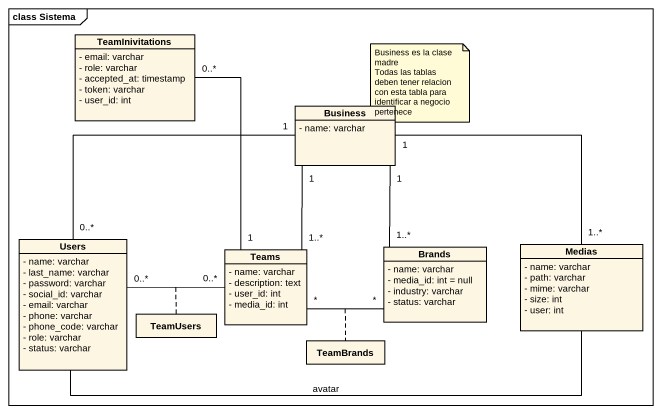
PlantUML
@startuml
mainframe class Sistema
hide circle
hide empty members
skinparam classAttributeIconSize 0
class TeamInivitations {
  - email: varchar
  - role: varchar
  - accepted_at: timestamp
  - token: varchar
  - user_id: int
}
class Business {
  - name: varchar
}
class Users {
  - name: varchar
  - last_name: varchar
  - password: varchar
  - social_id: varchar
  - email: varchar
  - phone: varchar
  - phone_code: varchar
  - role: varchar
  - status: varchar
}
class Teams {
  - name: varchar
  - description: text
  - user_id: int
  - media_id: int
}
class Brands {
  - name: varchar
  - media_id: int = null
  - industry: varchar
  - status: varchar
}
class Medias {
  - name: varchar
  - path: varchar
  - mime: varchar
  - size: int
  - user: int
}
class TeamUsers
class TeamBrands
Business "1" -- "1..*" Brands
Business "1" -- "1..*" Medias
Users "0..*" -up- "1" Business
Users "0..*" -right- "0..*" Teams
(Users, Teams) .. TeamUsers
Users -right- Medias : avatar
Teams "1" -up- "0..*" TeamInivitations
Teams "1..*" -up- "1" Business
Teams "*" -right- "*" Brands
(Teams, Brands) .. TeamBrands
note as N1
  Business es la clase madre
  Todas las tablas deben tener relacion con esta tabla para identificar a negocio pertenece
end note
@enduml
